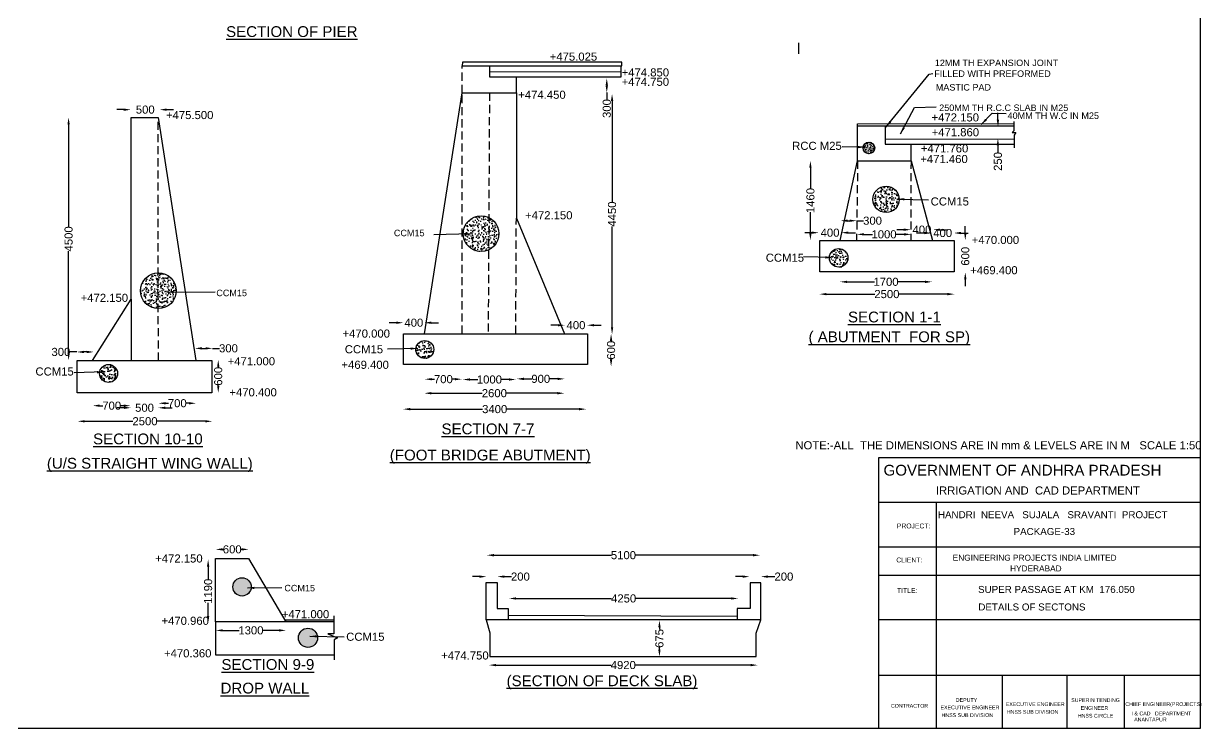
# Model space of a CAD drawing. Header units: millimetres. Extents: x 40 to 37958, y 338 to 26932.
# Drawn here: x 16112 to 37958, y 814 to 13881 of the extents above; entities that cross this region are included whole.
import ezdxf

# ---------------------------------------------------------------- set-up
doc = ezdxf.new("R2010")
doc.units = ezdxf.units.MM
doc.header["$MEASUREMENT"] = 0
doc.linetypes.add('DASHED', pattern=[0.75, 0.5, -0.25])
for name, color, linetype in [('DIM', 7, 'Continuous'), ('DWG', 7, 'Continuous'), ('TXT', 7, 'Continuous')]:
    doc.layers.add(name, color=color, linetype=linetype)
doc.styles.get("Standard").update_dxf_attribs({"font": 'arial.ttf'})
doc.dimstyles.new('Civil', dxfattribs={"dimtxt": 150, "dimasz": 130, "dimexe": 0.1, "dimexo": 0.0625, "dimgap": 0.09, "dimtad": 0, "dimdec": 0, "dimzin": 12, "dimdsep": 46, "dimtxsty": 'Standard', "dimcen": 0.1, "dimse1": 1, "dimse2": 1, "dimadec": 0, "dimazin": 2, "dimtfac": 1, "dimtdec": 0, "dimtofl": 0, "dimtmove": 0, "dimatfit": 3, "dimfxl": 1, "dimfrac": 1, "dimtolj": 1, "dimtzin": 0, "dimarcsym": 0})
pattern_1 = [(50, (0, 0), (143.45204, -12.55043), [15, -165]), (355, (0, 0), (-27.75027, 150.4384), [12, -132]), (100.45144, (11.95, -1.05), (115.70177, 137.888), [12.74804, -140.2284]), (46.1842, (0, 40), (213.4483, -33.1039), [22.5, -247.5]), (96.63564, (17.79, 37.24), (186.9324, 194.8237), [19.122, -210.3428]), (351.1842, (0, 40), (186.9324, 194.8237), [18, -198]), (21, (20, 30), (119.3814, -80.52378), [15, -165]), (326, (20, 30), (48.66307, 145.03), [12, -132]), (71.45144, (29.95, 23.29), (168.0445, 64.50623), [12.74804, -140.2284]), (37.5, (0, 0), (2.43197, 66.57877), [0, -130.4, 0, -134, 0, -132.5]), (7.5, (0, 0), (52.61391, 78.88234), [0, -76.4, 0, -127.4, 0, -50.5]), (327.5, (-44.6, 0), (106.76449, -4.510974), [0, -50, 0, -156, 0, -207]), (317.5, (-64.6, 0), (116.63723, 20.021), [0, -65, 0, -103.6, 0, -147])]

# ---------------------------------------------------------------- blocks, each defined once
blk = doc.blocks.new('*D47')
at = {"layer": 'Defpoints', "color": 0, "transparency": 16777216}
for p in [(30873, 8853), (33375, 8865), (33375, 8853)]:
    blk.add_point(p, dxfattribs=at)
at = {"layer": 'DIM', "color": 0, "lineweight": -2, "transparency": 16777216}
for p, q in [((31003, 8865), (31899, 8865)), ((33245, 8865), (32349, 8865))]:
    blk.add_line(p, q, dxfattribs=at)
at = {"layer": 'DIM', "color": 0, "transparency": 16777216}
for points in [[(31003, 8887), (31003, 8843), (30873, 8865)], [(33245, 8887), (33245, 8843), (33375, 8865)]]:
    blk.add_solid(points, dxfattribs=at)
at = {"layer": 'DIM', "color": 0, "transparency": 16777216, "insert": (32124, 8865), "char_height": 150, "attachment_point": 5}
blk.add_mtext('\\A1;2500', dxfattribs=at)
blk = doc.blocks.new('*D48')
at = {"layer": 'Defpoints', "color": 0, "transparency": 16777216}
for p in [(31255, 9130), (32962, 9130), (32962, 9093)]:
    blk.add_point(p, dxfattribs=at)
at = {"layer": 'DIM', "color": 0, "lineweight": -2, "transparency": 16777216}
for p, q in [((31385, 9093), (31892, 9093)), ((32832, 9093), (32325, 9093))]:
    blk.add_line(p, q, dxfattribs=at)
at = {"layer": 'DIM', "color": 0, "transparency": 16777216}
for points in [[(31385, 9114), (31385, 9071), (31255, 9093)], [(32832, 9114), (32832, 9071), (32962, 9093)]]:
    blk.add_solid(points, dxfattribs=at)
at = {"layer": 'DIM', "color": 0, "transparency": 16777216, "insert": (32108, 9093), "char_height": 150, "attachment_point": 5}
blk.add_mtext('\\A1;1700', dxfattribs=at)
blk = doc.blocks.new('*D49')
at = {"layer": 'Defpoints', "color": 0, "transparency": 16777216}
for p in [(30860, 9986), (31279, 10004), (31279, 9986)]:
    blk.add_point(p, dxfattribs=at)
at = {"layer": 'DIM', "color": 0, "lineweight": -2, "transparency": 16777216}
for p, q in [((30730, 10004), (30600, 10004)), ((31409, 10004), (31539, 10004))]:
    blk.add_line(p, q, dxfattribs=at)
at = {"layer": 'DIM', "color": 0, "transparency": 16777216}
for points in [[(30730, 10026), (30730, 9983), (30860, 10004)], [(31409, 10026), (31409, 9983), (31279, 10004)]]:
    blk.add_solid(points, dxfattribs=at)
at = {"layer": 'DIM', "color": 0, "transparency": 16777216, "insert": (31070, 10004), "char_height": 150, "attachment_point": 5}
blk.add_mtext('\\A1;400', dxfattribs=at)
blk = doc.blocks.new('*D50')
at = {"layer": 'Defpoints', "color": 0, "transparency": 16777216}
for p in [(31563, 10226), (31267, 9863), (31563, 9863)]:
    blk.add_point(p, dxfattribs=at)
at = {"layer": 'DIM', "color": 0, "lineweight": -2, "transparency": 16777216}
for p, q in [((31397, 10226), (31433, 10226)), ((31563, 10226), (31693, 10226))]:
    blk.add_line(p, q, dxfattribs=at)
at = {"layer": 'DIM', "color": 0, "transparency": 16777216}
for points in [[(31397, 10248), (31397, 10204), (31267, 10226)], [(31433, 10248), (31433, 10204), (31563, 10226)]]:
    blk.add_solid(points, dxfattribs=at)
at = {"layer": 'DIM', "color": 0, "transparency": 16777216, "insert": (31858, 10226), "char_height": 150, "attachment_point": 5}
blk.add_mtext('\\A1;300', dxfattribs=at)
blk = doc.blocks.new('*D51')
at = {"layer": 'Defpoints', "color": 0, "transparency": 16777216}
for p in [(31569, 9875), (32574, 9973), (32574, 9875)]:
    blk.add_point(p, dxfattribs=at)
at = {"layer": 'DIM', "color": 0, "lineweight": -2, "transparency": 16777216}
for p, q in [((31699, 9973), (31855, 9973)), ((32444, 9973), (32288, 9973))]:
    blk.add_line(p, q, dxfattribs=at)
at = {"layer": 'DIM', "color": 0, "transparency": 16777216}
for points in [[(31699, 9995), (31699, 9952), (31569, 9973)], [(32444, 9995), (32444, 9952), (32574, 9973)]]:
    blk.add_solid(points, dxfattribs=at)
at = {"layer": 'DIM', "color": 0, "transparency": 16777216, "insert": (32071, 9973), "char_height": 150, "attachment_point": 5}
blk.add_mtext('\\A1;1000', dxfattribs=at)
blk = doc.blocks.new('*D52')
at = {"layer": 'Defpoints', "color": 0, "transparency": 16777216}
for p in [(32981, 10060), (32568, 10004), (32981, 10004)]:
    blk.add_point(p, dxfattribs=at)
at = {"layer": 'DIM', "color": 0, "lineweight": -2, "transparency": 16777216}
for p, q in [((32438, 10060), (32308, 10060)), ((33111, 10060), (33241, 10060))]:
    blk.add_line(p, q, dxfattribs=at)
at = {"layer": 'DIM', "color": 0, "transparency": 16777216}
for points in [[(32438, 10081), (32438, 10038), (32568, 10060)], [(33111, 10081), (33111, 10038), (32981, 10060)]]:
    blk.add_solid(points, dxfattribs=at)
at = {"layer": 'DIM', "color": 0, "transparency": 16777216, "insert": (32774, 10060), "char_height": 150, "attachment_point": 5}
blk.add_mtext('\\A1;400', dxfattribs=at)
blk = doc.blocks.new('*D53')
at = {"layer": 'Defpoints', "color": 0, "transparency": 16777216}
for p in [(32950, 9875), (33369, 9998), (33369, 9875)]:
    blk.add_point(p, dxfattribs=at)
at = {"layer": 'DIM', "color": 0, "lineweight": -2, "transparency": 16777216}
for p, q in [((32820, 9998), (32690, 9998)), ((33499, 9998), (33629, 9998))]:
    blk.add_line(p, q, dxfattribs=at)
at = {"layer": 'DIM', "color": 0, "transparency": 16777216}
for points in [[(32820, 10020), (32820, 9976), (32950, 9998)], [(33499, 10020), (33499, 9976), (33369, 9998)]]:
    blk.add_solid(points, dxfattribs=at)
at = {"layer": 'DIM', "color": 0, "transparency": 16777216, "insert": (33159, 9998), "char_height": 150, "attachment_point": 5}
blk.add_mtext('\\A1;400', dxfattribs=at)
blk = doc.blocks.new('*D54')
at = {"layer": 'Defpoints', "color": 0, "transparency": 16777216}
for p in [(33381, 9863), (33578, 9863), (33381, 9271)]:
    blk.add_point(p, dxfattribs=at)
at = {"layer": 'DIM', "color": 0, "lineweight": -2, "transparency": 16777216}
for p, q in [((33578, 9993), (33578, 10123)), ((33578, 9141), (33578, 9011))]:
    blk.add_line(p, q, dxfattribs=at)
at = {"layer": 'DIM', "color": 0, "transparency": 16777216}
for points in [[(33557, 9993), (33600, 9993), (33578, 9863)], [(33557, 9141), (33600, 9141), (33578, 9271)]]:
    blk.add_solid(points, dxfattribs=at)
at = {"layer": 'DIM', "color": 0, "transparency": 16777216, "insert": (33578, 9567), "char_height": 150, "attachment_point": 5, "rotation": 90}
blk.add_mtext('\\A1;600', dxfattribs=at)
blk = doc.blocks.new('*D55')
at = {"layer": 'Defpoints', "color": 0, "transparency": 16777216}
for p in [(30700, 11337), (30706, 11337), (30700, 9863)]:
    blk.add_point(p, dxfattribs=at)
at = {"layer": 'DIM', "color": 0, "lineweight": -2, "transparency": 16777216}
for p, q in [((30706, 11207), (30706, 10816)), ((30706, 9993), (30706, 10383))]:
    blk.add_line(p, q, dxfattribs=at)
at = {"layer": 'DIM', "color": 0, "transparency": 16777216}
for points in [[(30684, 11207), (30727, 11207), (30706, 11337)], [(30684, 9993), (30727, 9993), (30706, 9863)]]:
    blk.add_solid(points, dxfattribs=at)
at = {"layer": 'DIM', "color": 0, "transparency": 16777216, "insert": (30706, 10600), "char_height": 150, "attachment_point": 5, "rotation": 90}
blk.add_mtext('\\A1;1460', dxfattribs=at)
blk = doc.blocks.new('*D56')
at = {"layer": 'Defpoints', "color": 0, "transparency": 16777216}
for p in [(34171, 11967), (34171, 11752), (34183, 11752)]:
    blk.add_point(p, dxfattribs=at)
at = {"layer": 'DIM', "color": 0, "lineweight": -2, "transparency": 16777216}
for p, q in [((34183, 12097), (34183, 12227)), ((34183, 11622), (34183, 11492))]:
    blk.add_line(p, q, dxfattribs=at)
at = {"layer": 'DIM', "color": 0, "transparency": 16777216}
for points in [[(34161, 12097), (34205, 12097), (34183, 11967)], [(34161, 11622), (34205, 11622), (34183, 11752)]]:
    blk.add_solid(points, dxfattribs=at)
at = {"layer": 'DIM', "color": 0, "transparency": 16777216, "insert": (34183, 11325), "char_height": 150, "attachment_point": 5, "rotation": 90}
blk.add_mtext('\\A1;250', dxfattribs=at)
blk = doc.blocks.new('*D57')
at = {"layer": 'Defpoints', "color": 0, "transparency": 16777216}
for p in [(23154, 6722), (26546, 6733), (26546, 6722)]:
    blk.add_point(p, dxfattribs=at)
at = {"layer": 'DIM', "color": 0, "lineweight": -2, "transparency": 16777216}
for p, q in [((23284, 6733), (24626, 6733)), ((26416, 6733), (25074, 6733))]:
    blk.add_line(p, q, dxfattribs=at)
at = {"layer": 'DIM', "color": 0, "transparency": 16777216}
for points in [[(23284, 6755), (23284, 6711), (23154, 6733)], [(26416, 6755), (26416, 6711), (26546, 6733)]]:
    blk.add_solid(points, dxfattribs=at)
at = {"layer": 'DIM', "color": 0, "transparency": 16777216, "insert": (24850, 6733), "char_height": 150, "attachment_point": 5}
blk.add_mtext('\\A1;3400', dxfattribs=at)
blk = doc.blocks.new('*D58')
at = {"layer": 'Defpoints', "color": 0, "transparency": 16777216}
for p in [(23548, 7016), (26141, 7028), (26141, 7016)]:
    blk.add_point(p, dxfattribs=at)
at = {"layer": 'DIM', "color": 0, "lineweight": -2, "transparency": 16777216}
for p, q in [((23678, 7028), (24619, 7028)), ((26011, 7028), (25069, 7028))]:
    blk.add_line(p, q, dxfattribs=at)
at = {"layer": 'DIM', "color": 0, "transparency": 16777216}
for points in [[(23678, 7050), (23678, 7006), (23548, 7028)], [(26011, 7050), (26011, 7006), (26141, 7028)]]:
    blk.add_solid(points, dxfattribs=at)
at = {"layer": 'DIM', "color": 0, "transparency": 16777216, "insert": (24844, 7028), "char_height": 150, "attachment_point": 5}
blk.add_mtext('\\A1;2600', dxfattribs=at)
blk = doc.blocks.new('*D59')
at = {"layer": 'Defpoints', "color": 0, "transparency": 16777216}
for p in [(23554, 7311), (24242, 7311), (24242, 7288)]:
    blk.add_point(p, dxfattribs=at)
at = {"layer": 'DIM', "color": 0, "lineweight": -2, "transparency": 16777216}
for p, q in [((23684, 7288), (23733, 7288)), ((24112, 7288), (24063, 7288))]:
    blk.add_line(p, q, dxfattribs=at)
at = {"layer": 'DIM', "color": 0, "transparency": 16777216}
for points in [[(23684, 7310), (23684, 7267), (23554, 7288)], [(24112, 7310), (24112, 7267), (24242, 7288)]]:
    blk.add_solid(points, dxfattribs=at)
at = {"layer": 'DIM', "color": 0, "transparency": 16777216, "insert": (23898, 7288), "char_height": 150, "attachment_point": 5}
blk.add_mtext('\\A1;700', dxfattribs=at)
blk = doc.blocks.new('*D60')
at = {"layer": 'Defpoints', "color": 0, "transparency": 16777216}
for p in [(24260, 7306), (25244, 7306), (25244, 7282)]:
    blk.add_point(p, dxfattribs=at)
at = {"layer": 'DIM', "color": 0, "lineweight": -2, "transparency": 16777216}
for p, q in [((24390, 7282), (24535, 7282)), ((25114, 7282), (24968, 7282))]:
    blk.add_line(p, q, dxfattribs=at)
at = {"layer": 'DIM', "color": 0, "transparency": 16777216}
for points in [[(24390, 7304), (24390, 7261), (24260, 7282)], [(25114, 7304), (25114, 7261), (25244, 7282)]]:
    blk.add_solid(points, dxfattribs=at)
at = {"layer": 'DIM', "color": 0, "transparency": 16777216, "insert": (24752, 7282), "char_height": 150, "attachment_point": 5}
blk.add_mtext('\\A1;1000', dxfattribs=at)
blk = doc.blocks.new('*D61')
at = {"layer": 'Defpoints', "color": 0, "transparency": 16777216}
for p in [(25261, 7277), (26147, 7294), (26147, 7277)]:
    blk.add_point(p, dxfattribs=at)
at = {"layer": 'DIM', "color": 0, "lineweight": -2, "transparency": 16777216}
for p, q in [((25391, 7294), (25538, 7294)), ((26017, 7294), (25869, 7294))]:
    blk.add_line(p, q, dxfattribs=at)
at = {"layer": 'DIM', "color": 0, "transparency": 16777216}
for points in [[(25391, 7316), (25391, 7272), (25261, 7294)], [(26017, 7316), (26017, 7272), (26147, 7294)]]:
    blk.add_solid(points, dxfattribs=at)
at = {"layer": 'DIM', "color": 0, "transparency": 16777216, "insert": (25704, 7294), "char_height": 150, "attachment_point": 5}
blk.add_mtext('\\A1;900', dxfattribs=at)
blk = doc.blocks.new('*D62')
at = {"layer": 'Defpoints', "color": 0, "transparency": 16777216}
for p in [(23154, 8312), (23548, 8335), (23548, 8312)]:
    blk.add_point(p, dxfattribs=at)
at = {"layer": 'DIM', "color": 0, "lineweight": -2, "transparency": 16777216}
for p, q in [((23024, 8335), (22894, 8335)), ((23678, 8335), (23808, 8335))]:
    blk.add_line(p, q, dxfattribs=at)
at = {"layer": 'DIM', "color": 0, "transparency": 16777216}
for points in [[(23024, 8357), (23024, 8313), (23154, 8335)], [(23678, 8357), (23678, 8313), (23548, 8335)]]:
    blk.add_solid(points, dxfattribs=at)
at = {"layer": 'DIM', "color": 0, "transparency": 16777216, "insert": (23351, 8335), "char_height": 150, "attachment_point": 5}
blk.add_mtext('\\A1;400', dxfattribs=at)
blk = doc.blocks.new('*D63')
at = {"layer": 'Defpoints', "color": 0, "transparency": 16777216}
for p in [(26152, 8283), (26563, 8289), (26563, 8283)]:
    blk.add_point(p, dxfattribs=at)
at = {"layer": 'DIM', "color": 0, "lineweight": -2, "transparency": 16777216}
for p, q in [((26022, 8289), (25892, 8289)), ((26693, 8289), (26823, 8289))]:
    blk.add_line(p, q, dxfattribs=at)
at = {"layer": 'DIM', "color": 0, "transparency": 16777216}
for points in [[(26022, 8310), (26022, 8267), (26152, 8289)], [(26693, 8310), (26693, 8267), (26563, 8289)]]:
    blk.add_solid(points, dxfattribs=at)
at = {"layer": 'DIM', "color": 0, "transparency": 16777216, "insert": (26358, 8289), "char_height": 150, "attachment_point": 5}
blk.add_mtext('\\A1;400', dxfattribs=at)
blk = doc.blocks.new('*D64')
at = {"layer": 'Defpoints', "color": 0, "transparency": 16777216}
for p in [(27009, 8127), (27073, 8127), (27073, 7525)]:
    blk.add_point(p, dxfattribs=at)
at = {"layer": 'DIM', "color": 0, "lineweight": -2, "transparency": 16777216}
for p, q in [((27009, 7997), (27009, 7992)), ((27009, 7655), (27009, 7660))]:
    blk.add_line(p, q, dxfattribs=at)
at = {"layer": 'DIM', "color": 0, "transparency": 16777216}
for points in [[(26987, 7997), (27031, 7997), (27009, 8127)], [(26987, 7655), (27031, 7655), (27009, 7525)]]:
    blk.add_solid(points, dxfattribs=at)
at = {"layer": 'DIM', "color": 0, "transparency": 16777216, "insert": (27009, 7826), "char_height": 150, "attachment_point": 5, "rotation": 90}
blk.add_mtext('\\A1;600', dxfattribs=at)
blk = doc.blocks.new('*D65')
at = {"layer": 'Defpoints', "color": 0, "transparency": 16777216}
for p in [(27020, 12577), (27027, 12577), (27020, 8121)]:
    blk.add_point(p, dxfattribs=at)
at = {"layer": 'DIM', "color": 0, "lineweight": -2, "transparency": 16777216}
for p, q in [((27027, 12447), (27027, 10576)), ((27027, 8251), (27027, 10122))]:
    blk.add_line(p, q, dxfattribs=at)
at = {"layer": 'DIM', "color": 0, "transparency": 16777216}
for points in [[(27006, 12447), (27049, 12447), (27027, 12577)], [(27006, 8251), (27049, 8251), (27027, 8121)]]:
    blk.add_solid(points, dxfattribs=at)
at = {"layer": 'DIM', "color": 0, "transparency": 16777216, "insert": (27027, 10349), "char_height": 150, "attachment_point": 5, "rotation": 90}
blk.add_mtext('\\A1;4450', dxfattribs=at)
blk = doc.blocks.new('*D66')
at = {"layer": 'Defpoints', "color": 0, "transparency": 16777216}
for p in [(27022, 12867), (26929, 12601), (27022, 12601)]:
    blk.add_point(p, dxfattribs=at)
at = {"layer": 'DIM', "color": 0, "lineweight": -2, "transparency": 16777216}
for p, q in [((26929, 12737), (26929, 12731)), ((26929, 12601), (26929, 12471))]:
    blk.add_line(p, q, dxfattribs=at)
at = {"layer": 'DIM', "color": 0, "transparency": 16777216}
for points in [[(26907, 12737), (26951, 12737), (26929, 12867)], [(26907, 12731), (26951, 12731), (26929, 12601)]]:
    blk.add_solid(points, dxfattribs=at)
at = {"layer": 'DIM', "color": 0, "transparency": 16777216, "insert": (26929, 12306), "char_height": 150, "attachment_point": 5, "rotation": 90}
blk.add_mtext('\\A1;300', dxfattribs=at)
blk = doc.blocks.new('*D67')
at = {"layer": 'Defpoints', "color": 0, "transparency": 16777216}
for p in [(17117, 6486), (19612, 6508), (19612, 6486)]:
    blk.add_point(p, dxfattribs=at)
at = {"layer": 'DIM', "color": 0, "lineweight": -2, "transparency": 16777216}
for p, q in [((17247, 6508), (18140, 6508)), ((19482, 6508), (18590, 6508))]:
    blk.add_line(p, q, dxfattribs=at)
at = {"layer": 'DIM', "color": 0, "transparency": 16777216}
for points in [[(17247, 6529), (17247, 6486), (17117, 6508)], [(19482, 6529), (19482, 6486), (19612, 6508)]]:
    blk.add_solid(points, dxfattribs=at)
at = {"layer": 'DIM', "color": 0, "transparency": 16777216, "insert": (18365, 6508), "char_height": 150, "attachment_point": 5}
blk.add_mtext('\\A1;2500', dxfattribs=at)
blk = doc.blocks.new('*D68')
at = {"layer": 'Defpoints', "color": 0, "transparency": 16777216}
for p in [(18097, 6797), (17396, 6769), (18097, 6769)]:
    blk.add_point(p, dxfattribs=at)
at = {"layer": 'DIM', "color": 0, "lineweight": -2, "transparency": 16777216}
for p, q in [((17526, 6797), (17582, 6797)), ((17967, 6797), (17912, 6797))]:
    blk.add_line(p, q, dxfattribs=at)
at = {"layer": 'DIM', "color": 0, "transparency": 16777216}
for points in [[(17526, 6819), (17526, 6775), (17396, 6797)], [(17967, 6819), (17967, 6775), (18097, 6797)]]:
    blk.add_solid(points, dxfattribs=at)
at = {"layer": 'DIM', "color": 0, "transparency": 16777216, "insert": (17747, 6797), "char_height": 150, "attachment_point": 5}
blk.add_mtext('\\A1;700', dxfattribs=at)
blk = doc.blocks.new('*D69')
at = {"layer": 'Defpoints', "color": 0, "transparency": 16777216}
for p in [(18103, 6797), (18610, 6797), (18610, 6758)]:
    blk.add_point(p, dxfattribs=at)
at = {"layer": 'DIM', "color": 0, "lineweight": -2, "transparency": 16777216}
for p, q in [((17973, 6758), (17843, 6758)), ((18740, 6758), (18870, 6758))]:
    blk.add_line(p, q, dxfattribs=at)
at = {"layer": 'DIM', "color": 0, "transparency": 16777216}
for points in [[(17973, 6780), (17973, 6736), (18103, 6758)], [(18740, 6780), (18740, 6736), (18610, 6758)]]:
    blk.add_solid(points, dxfattribs=at)
at = {"layer": 'DIM', "color": 0, "transparency": 16777216, "insert": (18356, 6758), "char_height": 150, "attachment_point": 5}
blk.add_mtext('\\A1;500', dxfattribs=at)
blk = doc.blocks.new('*D70')
at = {"layer": 'Defpoints', "color": 0, "transparency": 16777216}
for p in [(19311, 6842), (18615, 6714), (19311, 6714)]:
    blk.add_point(p, dxfattribs=at)
at = {"layer": 'DIM', "color": 0, "lineweight": -2, "transparency": 16777216}
for p, q in [((18745, 6842), (18798, 6842)), ((19181, 6842), (19128, 6842))]:
    blk.add_line(p, q, dxfattribs=at)
at = {"layer": 'DIM', "color": 0, "transparency": 16777216}
for points in [[(18745, 6863), (18745, 6820), (18615, 6842)], [(19181, 6863), (19181, 6820), (19311, 6842)]]:
    blk.add_solid(points, dxfattribs=at)
at = {"layer": 'DIM', "color": 0, "transparency": 16777216, "insert": (18963, 6842), "char_height": 150, "attachment_point": 5}
blk.add_mtext('\\A1;700', dxfattribs=at)
blk = doc.blocks.new('*D71')
at = {"layer": 'Defpoints', "color": 0, "transparency": 16777216}
for p in [(19289, 7799), (19618, 7860), (19618, 7799)]:
    blk.add_point(p, dxfattribs=at)
at = {"layer": 'DIM', "color": 0, "lineweight": -2, "transparency": 16777216}
for p, q in [((19419, 7860), (19488, 7860)), ((19618, 7860), (19748, 7860))]:
    blk.add_line(p, q, dxfattribs=at)
at = {"layer": 'DIM', "color": 0, "transparency": 16777216}
for points in [[(19419, 7881), (19419, 7838), (19289, 7860)], [(19488, 7881), (19488, 7838), (19618, 7860)]]:
    blk.add_solid(points, dxfattribs=at)
at = {"layer": 'DIM', "color": 0, "transparency": 16777216, "insert": (19913, 7860), "char_height": 150, "attachment_point": 5}
blk.add_mtext('\\A1;300', dxfattribs=at)
blk = doc.blocks.new('*D72')
at = {"layer": 'Defpoints', "color": 0, "transparency": 16777216}
for p in [(19723, 7648), (19751, 7648), (19751, 7036)]:
    blk.add_point(p, dxfattribs=at)
at = {"layer": 'DIM', "color": 0, "lineweight": -2, "transparency": 16777216}
for p, q in [((19723, 7518), (19723, 7508)), ((19723, 7166), (19723, 7176))]:
    blk.add_line(p, q, dxfattribs=at)
at = {"layer": 'DIM', "color": 0, "transparency": 16777216}
for points in [[(19702, 7518), (19745, 7518), (19723, 7648)], [(19702, 7166), (19745, 7166), (19723, 7036)]]:
    blk.add_solid(points, dxfattribs=at)
at = {"layer": 'DIM', "color": 0, "transparency": 16777216, "insert": (19723, 7342), "char_height": 150, "attachment_point": 5, "rotation": 90}
blk.add_mtext('\\A1;600', dxfattribs=at)
blk = doc.blocks.new('*D73')
at = {"layer": 'Defpoints', "color": 0, "transparency": 16777216}
for p in [(17101, 7793), (17101, 7654), (17413, 7654)]:
    blk.add_point(p, dxfattribs=at)
at = {"layer": 'DIM', "color": 0, "lineweight": -2, "transparency": 16777216}
for p, q in [((17101, 7793), (16971, 7793)), ((17283, 7793), (17231, 7793))]:
    blk.add_line(p, q, dxfattribs=at)
at = {"layer": 'DIM', "color": 0, "transparency": 16777216}
for points in [[(17231, 7815), (17231, 7771), (17101, 7793)], [(17283, 7815), (17283, 7771), (17413, 7793)]]:
    blk.add_solid(points, dxfattribs=at)
at = {"layer": 'DIM', "color": 0, "transparency": 16777216, "insert": (16805, 7793), "char_height": 150, "attachment_point": 5}
blk.add_mtext('\\A1;300', dxfattribs=at)
blk = doc.blocks.new('*D74')
at = {"layer": 'Defpoints', "color": 0, "transparency": 16777216}
for p in [(16906, 12140), (16948, 12140), (16906, 7637)]:
    blk.add_point(p, dxfattribs=at)
at = {"layer": 'DIM', "color": 0, "lineweight": -2, "transparency": 16777216}
for p, q in [((16948, 12010), (16948, 10116)), ((16948, 7767), (16948, 9662))]:
    blk.add_line(p, q, dxfattribs=at)
at = {"layer": 'DIM', "color": 0, "transparency": 16777216}
for points in [[(16926, 12010), (16969, 12010), (16948, 12140)], [(16926, 7767), (16969, 7767), (16948, 7637)]]:
    blk.add_solid(points, dxfattribs=at)
at = {"layer": 'DIM', "color": 0, "transparency": 16777216, "insert": (16948, 9889), "char_height": 150, "attachment_point": 5, "rotation": 90}
blk.add_mtext('\\A1;4500', dxfattribs=at)
blk = doc.blocks.new('*D75')
at = {"layer": 'Defpoints', "color": 0, "transparency": 16777216}
for p in [(18102, 12240), (18635, 12285), (18635, 12240)]:
    blk.add_point(p, dxfattribs=at)
at = {"layer": 'DIM', "color": 0, "lineweight": -2, "transparency": 16777216}
for p, q in [((17972, 12285), (17842, 12285)), ((18765, 12285), (18895, 12285))]:
    blk.add_line(p, q, dxfattribs=at)
at = {"layer": 'DIM', "color": 0, "transparency": 16777216}
for points in [[(17972, 12306), (17972, 12263), (18102, 12285)], [(18765, 12306), (18765, 12263), (18635, 12285)]]:
    blk.add_solid(points, dxfattribs=at)
at = {"layer": 'DIM', "color": 0, "transparency": 16777216, "insert": (18369, 12285), "char_height": 150, "attachment_point": 5}
blk.add_mtext('\\A1;500', dxfattribs=at)
blk = doc.blocks.new('*D107')
at = {"layer": 'Defpoints', "color": 0, "transparency": 16777216}
for p in [(19678, 2690), (20980, 2690), (20980, 2631)]:
    blk.add_point(p, dxfattribs=at)
at = {"layer": 'DIM', "color": 0, "lineweight": -2, "transparency": 16777216}
for p, q in [((19808, 2631), (20112, 2631)), ((20850, 2631), (20546, 2631))]:
    blk.add_line(p, q, dxfattribs=at)
at = {"layer": 'DIM', "color": 0, "transparency": 16777216}
for points in [[(19808, 2653), (19808, 2610), (19678, 2631)], [(20850, 2653), (20850, 2610), (20980, 2631)]]:
    blk.add_solid(points, dxfattribs=at)
at = {"layer": 'DIM', "color": 0, "transparency": 16777216, "insert": (20329, 2631), "char_height": 150, "attachment_point": 5}
blk.add_mtext('\\A1;1300', dxfattribs=at)
blk = doc.blocks.new('*D108')
at = {"layer": 'Defpoints', "color": 0, "transparency": 16777216}
for p in [(19678, 4094), (20287, 4133), (20287, 4094)]:
    blk.add_point(p, dxfattribs=at)
at = {"layer": 'DIM', "color": 0, "lineweight": -2, "transparency": 16777216}
for p, q in [((19808, 4133), (19816, 4133)), ((20157, 4133), (20148, 4133))]:
    blk.add_line(p, q, dxfattribs=at)
at = {"layer": 'DIM', "color": 0, "transparency": 16777216}
for points in [[(19808, 4155), (19808, 4111), (19678, 4133)], [(20157, 4155), (20157, 4111), (20287, 4133)]]:
    blk.add_solid(points, dxfattribs=at)
at = {"layer": 'DIM', "color": 0, "transparency": 16777216, "insert": (19982, 4133), "char_height": 150, "attachment_point": 5}
blk.add_mtext('\\A1;600', dxfattribs=at)
blk = doc.blocks.new('*D109')
at = {"layer": 'Defpoints', "color": 0, "transparency": 16777216}
for p in [(19536, 3945), (19548, 3945), (19548, 2767)]:
    blk.add_point(p, dxfattribs=at)
at = {"layer": 'DIM', "color": 0, "lineweight": -2, "transparency": 16777216}
for p, q in [((19536, 3815), (19536, 3573)), ((19536, 2897), (19536, 3140))]:
    blk.add_line(p, q, dxfattribs=at)
at = {"layer": 'DIM', "color": 0, "transparency": 16777216}
for points in [[(19514, 3815), (19557, 3815), (19536, 3945)], [(19514, 2897), (19557, 2897), (19536, 2767)]]:
    blk.add_solid(points, dxfattribs=at)
at = {"layer": 'DIM', "color": 0, "transparency": 16777216, "insert": (19536, 3356), "char_height": 150, "attachment_point": 5, "rotation": 90}
blk.add_mtext('\\A1;1190', dxfattribs=at)
blk = doc.blocks.new('*D110')
at = {"layer": 'Defpoints', "color": 0, "transparency": 16777216}
for p in [(24743, 1980), (29727, 1988), (29727, 1980)]:
    blk.add_point(p, dxfattribs=at)
at = {"layer": 'DIM', "color": 0, "lineweight": -2, "transparency": 16777216}
for p, q in [((24873, 1988), (27008, 1988)), ((29597, 1988), (27462, 1988))]:
    blk.add_line(p, q, dxfattribs=at)
at = {"layer": 'DIM', "color": 0, "transparency": 16777216}
for points in [[(24873, 2009), (24873, 1966), (24743, 1988)], [(29597, 2009), (29597, 1966), (29727, 1988)]]:
    blk.add_solid(points, dxfattribs=at)
at = {"layer": 'DIM', "color": 0, "transparency": 16777216, "insert": (27235, 1988), "char_height": 150, "attachment_point": 5}
blk.add_mtext('\\A1;4920', dxfattribs=at)
blk = doc.blocks.new('*D111')
at = {"layer": 'Defpoints', "color": 0, "transparency": 16777216}
for p in [(25117, 3231), (29367, 3231), (29367, 3223)]:
    blk.add_point(p, dxfattribs=at)
at = {"layer": 'DIM', "color": 0, "lineweight": -2, "transparency": 16777216}
for p, q in [((25247, 3223), (27015, 3223)), ((29237, 3223), (27469, 3223))]:
    blk.add_line(p, q, dxfattribs=at)
at = {"layer": 'DIM', "color": 0, "transparency": 16777216}
for points in [[(25247, 3245), (25247, 3202), (25117, 3223)], [(29237, 3245), (29237, 3202), (29367, 3223)]]:
    blk.add_solid(points, dxfattribs=at)
at = {"layer": 'DIM', "color": 0, "transparency": 16777216, "insert": (27242, 3223), "char_height": 150, "attachment_point": 5}
blk.add_mtext('\\A1;4250', dxfattribs=at)
blk = doc.blocks.new('*D112')
at = {"layer": 'Defpoints', "color": 0, "transparency": 16777216}
for p in [(24698, 3546), (24900, 3628), (24900, 3546)]:
    blk.add_point(p, dxfattribs=at)
at = {"layer": 'DIM', "color": 0, "lineweight": -2, "transparency": 16777216}
for p, q in [((24568, 3628), (24438, 3628)), ((25030, 3628), (25160, 3628))]:
    blk.add_line(p, q, dxfattribs=at)
at = {"layer": 'DIM', "color": 0, "transparency": 16777216}
for points in [[(24568, 3650), (24568, 3606), (24698, 3628)], [(25030, 3650), (25030, 3606), (24900, 3628)]]:
    blk.add_solid(points, dxfattribs=at)
at = {"layer": 'DIM', "color": 0, "transparency": 16777216, "insert": (25327, 3628), "char_height": 150, "attachment_point": 5}
blk.add_mtext('\\A1;200', dxfattribs=at)
blk = doc.blocks.new('*D113')
at = {"layer": 'Defpoints', "color": 0, "transparency": 16777216}
for p in [(29577, 3598), (29787, 3628), (29787, 3598)]:
    blk.add_point(p, dxfattribs=at)
at = {"layer": 'DIM', "color": 0, "lineweight": -2, "transparency": 16777216}
for p, q in [((29447, 3628), (29317, 3628)), ((29917, 3628), (30047, 3628))]:
    blk.add_line(p, q, dxfattribs=at)
at = {"layer": 'DIM', "color": 0, "transparency": 16777216}
for points in [[(29447, 3650), (29447, 3606), (29577, 3628)], [(29917, 3650), (29917, 3606), (29787, 3628)]]:
    blk.add_solid(points, dxfattribs=at)
at = {"layer": 'DIM', "color": 0, "transparency": 16777216, "insert": (30214, 3628), "char_height": 150, "attachment_point": 5}
blk.add_mtext('\\A1;200', dxfattribs=at)
blk = doc.blocks.new('*D114')
at = {"layer": 'Defpoints', "color": 0, "transparency": 16777216}
for p in [(27906, 2819), (27921, 2819), (27921, 2145)]:
    blk.add_point(p, dxfattribs=at)
at = {"layer": 'DIM', "color": 0, "lineweight": -2, "transparency": 16777216}
for p, q in [((27906, 2689), (27906, 2649)), ((27906, 2275), (27906, 2315))]:
    blk.add_line(p, q, dxfattribs=at)
at = {"layer": 'DIM', "color": 0, "transparency": 16777216}
for points in [[(27884, 2689), (27927, 2689), (27906, 2819)], [(27884, 2275), (27927, 2275), (27906, 2145)]]:
    blk.add_solid(points, dxfattribs=at)
at = {"layer": 'DIM', "color": 0, "transparency": 16777216, "insert": (27906, 2482), "char_height": 150, "attachment_point": 5, "rotation": 90}
blk.add_mtext('\\A1;675', dxfattribs=at)
blk = doc.blocks.new('*D115')
at = {"layer": 'Defpoints', "color": 0, "transparency": 16777216}
for p in [(24705, 4040), (29772, 4040), (29772, 4025)]:
    blk.add_point(p, dxfattribs=at)
at = {"layer": 'DIM', "color": 0, "lineweight": -2, "transparency": 16777216}
for p, q in [((24835, 4025), (27015, 4025)), ((29642, 4025), (27462, 4025))]:
    blk.add_line(p, q, dxfattribs=at)
at = {"layer": 'DIM', "color": 0, "transparency": 16777216}
for points in [[(24835, 4047), (24835, 4003), (24705, 4025)], [(29642, 4047), (29642, 4003), (29772, 4025)]]:
    blk.add_solid(points, dxfattribs=at)
at = {"layer": 'DIM', "color": 0, "transparency": 16777216, "insert": (27238, 4025), "char_height": 150, "attachment_point": 5}
blk.add_mtext('\\A1;5100', dxfattribs=at)

msp = doc.modelspace()

# ---------------------------------------------------------------- hatches: boundary and pattern name
at = {"layer": 'DWG'}
h = msp.add_hatch(dxfattribs=at)
h.set_pattern_fill('AR-CONC', color=256, scale=5)
h.set_pattern_definition([(50, (0, 0), (35.86301, -3.137607), [3.75, -41.25]), (355, (0, 0), (-6.937567, 37.609607), [3, -33]), (100.45144, (2.99, -0.26), (28.925442, 34.472), [3.18701, -35.057106]), (46.1842, (0, 10), (53.362067, -8.275964), [5.625, -61.875]), (96.63564, (4.447, 9.31), (46.7331, 48.70593), [4.78052, -52.58569]), (351.18416, (0, 10), (46.7331, 48.70593), [4.5, -49.5]), (21, (5, 7.5), (29.845353, -20.130945), [3.75, -41.25]), (326, (5, 7.5), (12.165767, 36.257502), [3, -33]), (71.45144, (7.487, 5.822), (42.01112, 16.126558), [3.18701, -35.057106]), (37.5, (0, 0), (0.607993, 16.6446927), [0, -32.6, 0, -33.5, 0, -33.125]), (7.5, (0, 0), (13.153477, 19.720586), [0, -19.1, 0, -31.85, 0, -12.625]), (327.5, (-11.15, 0), (26.691122, -1.1277436), [0, -12.5, 0, -39, 0, -51.75]), (317.5, (-16.15, 0), (29.159308, 5.005249), [0, -16.25, 0, -25.9, 0, -36.75])])
h.paths.add_polyline_path([(31682.9, 11574.9, 1), (31897.9, 11574.9, 1)])
h = msp.add_hatch(dxfattribs=at)
h.set_pattern_fill('AR-CONC', color=256, scale=20)
h.set_pattern_definition(pattern_1)
h.paths.add_polyline_path([(31863.2, 10621.9, 1), (32353.1, 10621.9, 1)])
h = msp.add_hatch(dxfattribs=at)
h.set_pattern_fill('AR-CONC', color=256, scale=20)
h.set_pattern_definition(pattern_1)
h.paths.add_polyline_path([(24266, 9986.2, 1), (24929.9, 9986.2, 1)])
h = msp.add_hatch(dxfattribs=at)
h.set_pattern_fill('AR-CONC', color=256, scale=20)
h.set_pattern_definition(pattern_1)
h.paths.add_polyline_path([(31057.5, 9538.7, 1), (31402.8, 9538.7, 1)])
h = msp.add_hatch(dxfattribs=at)
h.set_pattern_fill('AR-CONC', color=256, scale=20)
h.set_pattern_definition(pattern_1)
h.paths.add_polyline_path([(18610.7, 9260.9, 0.4127595), (18280.3, 8928.9, 0.413532), (18611.5, 8596.8)])
h.paths.add_polyline_path([(18610.7, 9260.9), (18611.5, 8596.8, 0.4148955), (18944.3, 8928.9, 0.4156691)])
h = msp.add_hatch(dxfattribs=at)
h.set_pattern_fill('AR-CONC', color=256, scale=20)
h.set_pattern_definition(pattern_1)
h.paths.add_polyline_path([(23387.4, 7839.6, 1), (23719.8, 7839.6, 1)])
h = msp.add_hatch(dxfattribs=at)
h.set_pattern_fill('AR-CONC', color=256, scale=20)
h.set_pattern_definition(pattern_1)
h.paths.add_polyline_path([(17522.9, 7394.1, 1), (17856.9, 7394.1, 1)])
h = msp.add_hatch(dxfattribs=at)
h.set_pattern_fill('AR-CONC', color=256, scale=10)
h.set_pattern_definition([(50, (0, 0), (71.72602, -6.27521), [7.5, -82.5]), (355, (0, 0), (-13.87513, 75.21921), [6, -66]), (100.45144, (5.98, -0.52), (57.85088, 68.944), [6.37402, -70.1142]), (46.1842, (0, 20), (106.72413, -16.55193), [11.25, -123.75]), (96.63564, (8.89, 18.62), (93.4662, 97.41186), [9.56103, -105.1714]), (351.18416, (0, 20), (93.4662, 97.41186), [9, -99]), (21, (10, 15), (59.6907, -40.26189), [7.5, -82.5]), (326, (10, 15), (24.33153, 72.515), [6, -66]), (71.45144, (14.974, 11.645), (84.02224, 32.25312), [6.37402, -70.1142]), (37.5, (0, 0), (1.215986, 33.289385), [0, -65.2, 0, -67, 0, -66.25]), (7.5, (0, 0), (26.306954, 39.44117), [0, -38.2, 0, -63.7, 0, -25.25]), (327.5, (-22.3, 0), (53.382244, -2.255487), [0, -25, 0, -78, 0, -103.5]), (317.5, (-32.3, 0), (58.31862, 10.0105), [0, -32.5, 0, -51.8, 0, -73.5])])
h.paths.add_polyline_path([(20334.4, 3438.3, 1), (19994.4, 3438.3, 1)])
h.paths.add_polyline_path([(21209.8, 2493.9, 1), (21565, 2493.9, 1)])

# ---------------------------------------------------------------- linework, layer by layer
msp.add_lwpolyline([(37934.7, 813.8), (1125, 813.8), (1125, 26931.5), (37934.7, 26931.5)], close=True)
for points in [[(24249.4, 13096.3), (27209.5, 13096.3), (27209.5, 13163.1), (24252.3, 13163.1), (24249.4, 13096.3)], [(24755.1, 13096.3), (24755.1, 12891.1), (27195.5, 12891.1), (27195.5, 13096.3)], [(27195.5, 12988.8), (24755.1, 12981.8)], [(25252.1, 12596.4), (25254.3, 12891.1)], [(23546.2, 8131.8), (24249.4, 12596.4), (25252.1, 12596.4), (25252.1, 10274.9), (26146.9, 8131.8)], [(17393.8, 7633.3), (18105.6, 8769.5), (18105.6, 12141.7), (18606.9, 12141.7), (19305.4, 7633.3)], [(31581.6, 12025.1), (34481.3, 12028.2)], [(31581.6, 11335.3), (31581.6, 12025.1)], [(34481.3, 12065.1), (34481.3, 11889.8), (34448.8, 11859), (34517, 11859), (34484.5, 11813.5), (34484.5, 11574.9)], [(31581.6, 11985.8), (34481.3, 11985.8)], [(32093.4, 11985.8), (32093.4, 11647.1), (34484.5, 11643.6)], [(32093.4, 11738.8), (34484.5, 11742.4)], [(32571.6, 11335.3), (32571.6, 11639.7)], [(31255.7, 9861.7), (31581.6, 11335.3), (32571.6, 11335.3), (32970.8, 9861.7)], [(18105.6, 8769.5), (18105.6, 7633.3)], [(19673.9, 2790.7), (19673.9, 3963.5), (20285.9, 3963.5), (20975, 2790.7)], [(24689.2, 2824.9), (24689.2, 3520.6), (24898.1, 3520.6), (24898.1, 3039), (25101.7, 3039), (25101.7, 2824.9)], [(29784.1, 2824.9), (29784.1, 3515.3), (29585.9, 3515.3), (29585.9, 3039), (29344.8, 3039), (29344.8, 2824.9)], [(21868.4, 2898.4), (21868.4, 2570.5), (21753.1, 2570.5), (21934.9, 2490.8), (21872.1, 2456.1), (21872.1, 2087.9)], [(29344.8, 2889.2), (25101.7, 2905.2)], [(21868.4, 2790.7), (19673.9, 2790.7), (19673.9, 2179.4), (21872.1, 2179.4)], [(20954.2, 2826), (21868.4, 2825)], [(24758.9, 2584.1), (24758.9, 2145.3), (29698.4, 2145.3), (29698.4, 2578.8), (29784.1, 2824.9), (24689.2, 2824.9), (24758.9, 2584.1)]]:
    msp.add_lwpolyline(points, dxfattribs=at)
at = {"layer": 'DWG', "linetype": 'DASHED', "ltscale": 300}
for points in [[(24246.5, 8131.8), (24249.4, 12596.4), (24249.4, 13096.3)], [(24752.9, 12596.4), (24728.9, 8131.8)], [(18612.8, 7633.3), (18606.9, 12141.7)], [(31581.6, 11335.3), (31561.2, 9861.7)], [(32571.6, 11335.3), (32567.5, 9861.7)], [(25242.3, 8131.8), (25252.1, 10274.9)]]:
    msp.add_lwpolyline(points, dxfattribs=at)
at = {"layer": 'DWG'}
for points in [[(30883.3, 9861.7), (33369.2, 9861.7), (33369.2, 9277.4), (30883.3, 9277.4)], [(23158, 8131.8), (26571.3, 8131.8), (26571.3, 7559.9), (23158, 7559.9)], [(17106.2, 7633.3), (19606.5, 7633.3), (19606.5, 7036.9), (17106.2, 7036.9)]]:
    msp.add_lwpolyline(points, close=True, dxfattribs=at)
for centre, radius in [((31790.4, 11574.9), 107.5), ((32108.1, 10621.9), 244.9), ((24597.9, 9986.2), 331.9), ((31230.1, 9538.7), 172.6), ((18612.3, 8928.9), 332), ((23553.6, 7839.6), 166.2), ((17689.9, 7394.1), 167), ((20164.4, 3438.3), 170), ((21387.4, 2493.9), 177.6)]:
    msp.add_circle(centre, radius, dxfattribs=at)
at = {"layer": 'TXT'}
for p, q in [((31977.6, 5011.3), (37934.7, 5011.3)), ((33046, 813.8), (33046, 5011.3)), ((31977.6, 4183.3), (37934.7, 4183.3)), ((31977.6, 3657.7), (37934.7, 3657.7)), ((31977.6, 2835.6), (37934.7, 2835.6)), ((31977.6, 1802.7), (37934.7, 1802.7)), ((34266.9, 813.8), (34266.9, 1802.7)), ((35468.7, 813.8), (35468.7, 1802.7)), ((36530.6, 813.8), (36530.6, 1802.7))]:
    msp.add_line(p, q, dxfattribs=at)
msp.add_lwpolyline([(31977.6, 5834.8), (37934.7, 5834.8), (37934.7, 813.8), (31977.6, 813.8)], close=True, dxfattribs=at)

# ---------------------------------------------------------------- texts
for s, height, p in [('%%USECTION OF PIER', 200, (19868.9, 13632.2)), ('+475.025', 150, (25871.2, 13193.4)), ('l', 200, (30457.3, 13316)), ('12MM TH EXPANSION JOINT', 120, (33013.1, 13093.2)), ('+474.850', 150, (27204.4, 12900.7)), ('FILLED WITH PREFORMED', 120, (33002.5, 12892.6)), ('+474.750', 150, (27204.4, 12726.6)), ('MASTIC PAD', 120, (33030.7, 12639.1)), ('+474.450', 150, (25287, 12486.6)), ('+475.500', 150, (18753.5, 12110.1)), ('250MM TH R.C.C SLAB IN M25', 120, (33094.3, 12260.3)), ('40MM TH W.C IN M25', 120, (34362.8, 12113.2)), ('+472.150', 150, (32952.6, 12066.3)), ('+471.860', 150, (32953.9, 11791.5)), ('RCC M25', 150, (30367.1, 11539.8)), ('+471.760', 150, (32754.4, 11491.9)), ('+471.460', 150, (32743.6, 11295.3)), ('CCM15', 150, (32935.6, 10508.5)), ('+472.150', 150, (25413.4, 10252.3)), ('CCM15', 120, (22981.3, 9938.7)), ('+470.000', 150, (33696.9, 9795.2)), ('CCM15', 150, (29877.4, 9465.5)), ('+469.400', 150, (33668.9, 9233.3)), ('+472.150', 150, (17171, 8721.9)), ('CCM15', 120, (19687.5, 8827.1)), ('%%USECTION 1-1', 200, (31402.1, 8341.1)), ('+470.000', 150, (22028.1, 8059)), ('%%U( ABUTMENT  FOR SP)', 200, (30670.8, 7974.4)), ('CCM15', 150, (22070.1, 7768.1)), ('+471.000', 150, (19897.1, 7546)), ('CCM15', 150, (16332.8, 7356.1)), ('+469.400', 150, (22008.3, 7480.5)), ('+470.400', 150, (19929.9, 6970.5)), ('%%USECTION 7-7', 200, (23863.7, 6267)), ('%%USECTION 10-10', 200, (17401.3, 6081.1)), ('NOTE:-ALL  THE DIMENSIONS ARE IN mm & LEVELS ARE IN M   SCALE 1:50', 150, (30427, 5988)), ('%%U(FOOT BRIDGE ABUTMENT)', 200, (22904.7, 5781.9)), ('%%U(U/S STRAIGHT WING WALL)', 200, (16544.5, 5629.8)), ('GOVERNMENT OF ANDHRA PRADESH', 200, (32062.2, 5501.2)), ('IRRIGATION AND  CAD DEPARTMENT', 150, (33031.6, 5150.4)), ('HANDRI  NEEVA   SUJALA   SRAVANTI  PROJECT', 130, (33071, 4711)), ('PROJECT:', 90, (32309.3, 4522.4)), ('PACKAGE-33', 130, (34473.6, 4399.2)), ('+472.150', 150, (18553.9, 3889.6)), ('CLIENT:', 90, (32299.4, 3892.2)), ('ENGINEERING PROJECTS INDIA LIMITED', 110, (33344.8, 3923.5)), ('HYDERABAD', 110, (34408.5, 3724.8)), ('CCM15', 120, (20949.4, 3355.5)), ('TITLE:', 90, (32312.6, 3326.1)), ('SUPER PASSAGE AT KM  176.050', 130, (33814.6, 3325.8)), ('DETAILS OF SECTONS', 130, (33820.2, 3000.2)), ('+470.960', 150, (18670.8, 2734.6)), ('+471.000', 150, (20902, 2856.9)), ('CCM15', 150, (22096.3, 2438.7)), ('+470.360', 150, (18716.8, 2132.1)), ('+474.750', 150, (23858.9, 2091.5)), ('%%USECTION 9-9', 200, (19782, 1899.4)), ('%%U(SECTION OF DECK SLAB)', 200, (25070.7, 1597.3)), ('%%UDROP WALL', 200, (19765.6, 1461.1)), ('DEPUTY', 70, (33401.8, 1305.7)), ('SUPERIN TENDING', 70, (35542.4, 1304.3)), ('CONTRACTOR', 70, (32199.2, 1198)), ('EXECUTIVE ENGINEER', 70, (33118.3, 1168.5)), ('HNSS SUB DIVISION', 70, (33138, 1026.4)), ('EXECUTIVE ENGINEER', 70, (34328.6, 1228.3)), ('HNSS SUB DIVISION', 70, (34348.3, 1086.1)), ('ENGINEER', 70, (35718.4, 1157.5)), ('CHIEF ENGINEER(PROJECTS)', 70, (36546.1, 1230.2)), ('I & CAD   DEPARTMENT', 70, (36660.7, 1056.3)), ('HNSS CIRCLE', 70, (35665.2, 1014.4)), ('ANANTAPUR', 70, (36710.2, 944.6))]:
    msp.add_text(s, height=height, dxfattribs=at).set_placement(p)

# ---------------------------------------------------------------- dimensions: what is measured, and where the dimension line sits
at = {"layer": 'DIM'}
for p1, p2, distance, text, picture, middle in [((27021.7, 12867.3), (27021.7, 12601.3), -92.6, '300', '*D66', (26929.1, 12305.8)), ((27020.4, 8121), (27020.4, 12577.1), -6.8, '4450', '*D65', (27027.2, 10349)), ((18102.4, 12239.6), (18634.6, 12239.6), 45.1, '500', '*D75', (18368.5, 12284.7)), ((16905.9, 7637.2), (16905.9, 12140.5), -41.9, '4500', '*D74', (16947.8, 9888.8)), ((34170.6, 11967.1), (34170.6, 11751.5), 12.3, '250', '*D56', (34182.9, 11324.7)), ((30700, 9862.6), (30700, 11336.7), -5.8, '1460', '*D55', (30705.8, 10599.7)), ((31267, 9862.6), (31562.9, 9862.6), 363.4, '300', '*D50', (31858.4, 10225.9)), ((30860.2, 9985.8), (31279.4, 9985.8), 18.5, '400', '*D49', (31069.8, 10004.2)), ((31569.1, 9874.9), (32573.7, 9874.9), 98.5, '1000', '*D51', (32071.4, 9973.4)), ((32567.6, 10004.2), (32980.5, 10004.2), 55.4, '400', '*D52', (32774, 10059.7)), ((32949.7, 9874.9), (33368.8, 9874.9), 123.2, '400', '*D53', (33159.3, 9998.1)), ((33381.2, 9271.4), (33381.2, 9862.6), -197.2, '600', '*D54', (33578.4, 9567)), ((31254.7, 9129.7), (32962, 9129.7), -37, '1700', '*D48', (32108.4, 9092.8)), ((30872.6, 8852.6), (33375, 8852.6), 12.3, '2500', '*D47', (32123.8, 8864.9)), ((23154.3, 8311.8), (23547.9, 8311.8), 23.1, '400', '*D62', (23351.1, 8334.9)), ((26152.3, 8282.9), (26563.2, 8282.9), 5.8, '400', '*D63', (26357.8, 8288.7)), ((27072.5, 7525.3), (27072.5, 8126.8), 63.7, '600', '*D64', (27008.9, 7826.1)), ((17412.6, 7653.9), (17100.7, 7653.9), -139.1, '300', '*D73', (16805.3, 7793)), ((19289.1, 7798.6), (19617.6, 7798.6), 61.2, '300', '*D71', (19913.1, 7859.8)), ((19751.2, 7036.3), (19751.2, 7648.3), 27.8, '600', '*D72', (19723.4, 7342.3)), ((23553.7, 7311.4), (24242.4, 7311.4), -23.1, '700', '*D59', (23898, 7288.2)), ((24259.8, 7305.6), (25243.7, 7305.6), -23.1, '1000', '*D60', (24751.7, 7282.5)), ((25261, 7276.7), (26146.5, 7276.7), 17.3, '900', '*D61', (25703.8, 7294)), ((23547.9, 7016.5), (26140.7, 7016.5), 11.6, '2600', '*D58', (24844.3, 7028)), ((17395.9, 6769.3), (18097.5, 6769.3), 27.8, '700', '*D68', (17746.7, 6797.1)), ((18103, 6797.1), (18609.7, 6797.1), -38.9, '500', '*D69', (18356.4, 6758.1)), ((18615.3, 6713.6), (19311.3, 6713.6), 128, '700', '*D70', (18963.3, 6841.6)), ((23154.3, 6721.5), (26545.9, 6721.5), 11.6, '3400', '*D57', (24850.1, 6733.1)), ((17117.4, 6485.5), (19612, 6485.5), 22.3, '2500', '*D67', (18364.7, 6507.8)), ((19678, 4094), (20286.9, 4094), 38.8, '600', '*D108', (19982.4, 4132.9)), ((19548.5, 2767.3), (19548.5, 3945.2), 13, '1190', '*D109', (19535.5, 3356.3)), ((24705.2, 4039.8), (29771.8, 4039.8), -15, '5100', '*D115', (27238.5, 4024.8)), ((24697.7, 3545.5), (24900, 3545.5), 82.4, '200', '*D112', (25326.8, 3627.9)), ((29576.9, 3598), (29786.8, 3598), 30, '200', '*D113', (30213.6, 3627.9)), ((19678, 2689.7), (20979.9, 2689.7), -58.2, '1300', '*D107', (20329, 2631.4)), ((27920.5, 2145.1), (27920.5, 2819.1), 15, '675', '*D114', (27905.5, 2482.1)), ((24742.6, 1980.3), (29726.8, 1980.3), 7.5, '4920', '*D110', (27234.7, 1987.7))]:
    dim = msp.add_aligned_dim(p1=p1, p2=p2, distance=distance, text=text, dimstyle='Civil', dxfattribs=at)
    dim.commit()
    dim.dimension.update_dxf_attribs({"geometry": picture, "text_midpoint": middle})
dim = msp.add_aligned_dim(p1=(25117.4, 3230.9), p2=(29367.1, 3230.9), distance=-7.5, dimstyle='Civil', dxfattribs=at)
dim.commit()
dim.dimension.update_dxf_attribs({"geometry": '*D111', "text_midpoint": (27242.2, 3223.4)})

# ---------------------------------------------------------------- leaders
at = {"layer": 'TXT'}
for points in [[(32106.3, 11962.8), (32908.8, 12941.5), (32975.2, 12958.1)], [(32377.5, 11835.6), (32637.6, 12327.7), (33036.1, 12338.8)], [(33871.8, 12007), (34076.6, 12217.1), (34336.7, 12211.6)], [(31717.5, 11589.6), (31296.9, 11595.2)], [(32315.2, 10627.5), (32896.3, 10610.9)], [(24415.9, 9980.5), (23720.7, 9964)], [(31113.8, 9541.8), (30577, 9558.3)], [(18768.4, 8903.2), (19665.2, 8907.7)], [(23422.1, 7859.1), (22864.9, 7842)], [(17606.3, 7422.1), (17048.1, 7403.8)], [(20263.8, 3417.8), (20902.6, 3424.6)], [(21419.1, 2521.6), (22057.9, 2514.8)]]:
    msp.add_leader(points, dimstyle='Civil', override={"dimgap": 0.09, "dimtad": 0}, dxfattribs=at)

doc.saveas('drawing.dxf')
